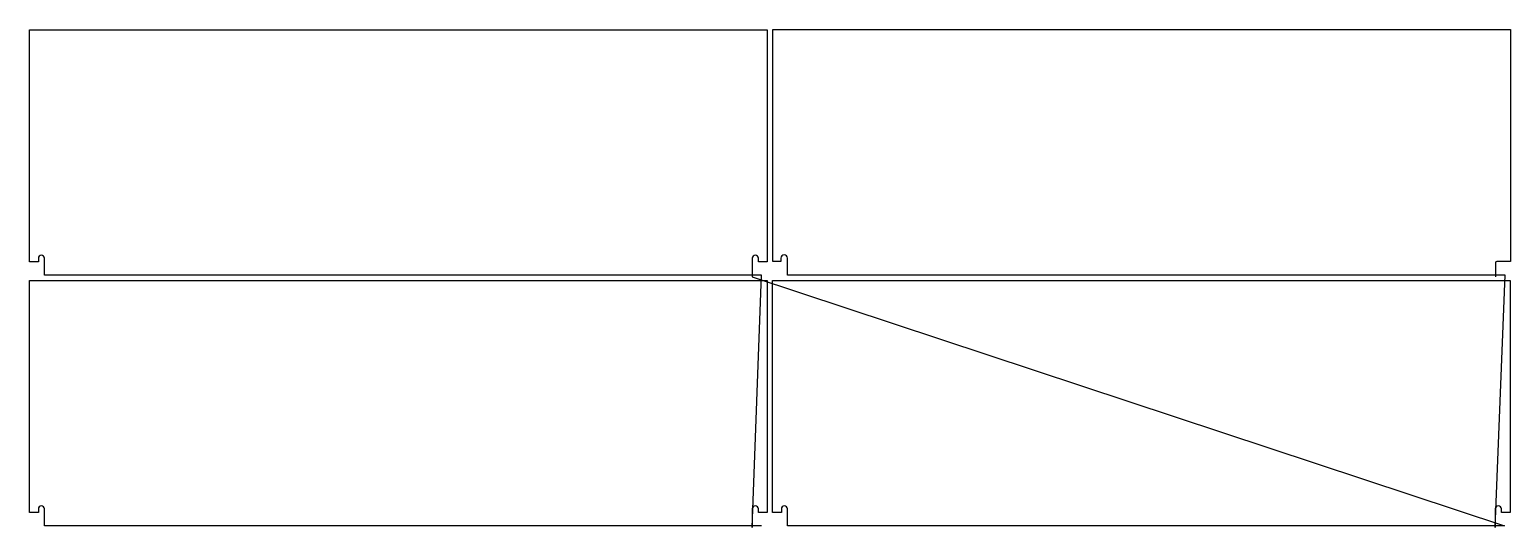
# Model space of a CAD drawing. Header units: metres. Extents: x 10 to 5476, y 4 to 1839.
import ezdxf

# ---------------------------------------------------------------- set-up
doc = ezdxf.new("R2010")
doc.units = ezdxf.units.M

msp = doc.modelspace()

# ---------------------------------------------------------------- linework, layer by layer
at = {"layer": 'TOOL_0'}
for p, q in [((10, 982.763), (10, 1838.013)), ((10, 1838.013), (2732.5, 1838.013)), ((2732.5, 1838.013), (2732.5, 982.763)), ((2752.813, 984.145), (2752.813, 1839.145)), ((2752.813, 1839.145), (5475.813, 1839.145)), ((5475.813, 1839.145), (5475.813, 984.145)), ((42.5, 996.513), (42.5, 982.763)), ((65, 934.013), (65, 996.513)), ((2677.5, 996.513), (2677.5, 934.013)), ((2700, 982.763), (2700, 996.513)), ((2782.813, 984.145), (2752.813, 984.145)), ((2782.813, 996.645), (2782.813, 984.145)), ((2807.813, 934.145), (2807.813, 996.645)), ((5475.813, 984.145), (5425.813, 984.145)), ((42.5, 982.763), (10, 982.763)), ((2677.5, 934.013), (65, 934.013)), ((2677.5, 4.351), (2712.135, 934.013)), ((2712.135, 934.013), (2677.5, 934.013)), ((2677.5, 934.013), (2677.5, 928.363)), ((2732.5, 982.763), (2700, 982.763)), ((5420.813, 934.145), (2807.813, 934.145)), ((5420.011, 4.351), (5456.87, 934.145)), ((5420.813, 979.145), (5420.813, 934.145)), ((5456.87, 934.145), (5420.813, 934.145)), ((5420.813, 934.145), (5420.813, 928.19)), ((10, 58.751), (10, 914.001)), ((10, 914.001), (2732.5, 914.001)), ((2677.5, 928.363), (5454.647, 10.001)), ((2732.5, 914.001), (2732.5, 58.751)), ((2752.511, 58.751), (2752.511, 914.001)), ((2752.511, 914.001), (5475.011, 914.001)), ((5475.011, 914.001), (5475.011, 58.751)), ((42.5, 58.751), (10, 58.751)), ((42.5, 72.501), (42.5, 58.751)), ((65, 10.001), (65, 72.501)), ((2677.5, 72.501), (2677.5, 10.001)), ((2700, 58.751), (2700, 72.501)), ((2732.5, 58.751), (2700, 58.751)), ((2785.011, 58.751), (2752.511, 58.751)), ((2785.011, 72.501), (2785.011, 58.751)), ((2807.511, 10.001), (2807.511, 72.501)), ((5420.011, 72.501), (5420.011, 10.001)), ((5442.511, 58.751), (5442.511, 72.501)), ((5475.011, 58.751), (5442.511, 58.751)), ((2677.5, 10.001), (65, 10.001)), ((2712.135, 10.001), (2677.5, 10.001)), ((2677.5, 10.001), (2677.5, 4.351)), ((5420.011, 10.001), (2807.511, 10.001)), ((5454.647, 10.001), (5420.011, 10.001)), ((5420.011, 10.001), (5420.011, 4.351))]:
    msp.add_line(p, q, dxfattribs=at)
for centre, radius, start in [((53.75, 996.513), 11.25, 0), ((2688.75, 996.513), 11.25, 0), ((2795.313, 996.645), 12.5, 0), ((5425.813, 979.145), 5, 90), ((53.75, 72.501), 11.25, 0), ((2688.75, 72.501), 11.25, 0), ((2796.261, 72.501), 11.25, 0), ((5431.261, 72.501), 11.25, 0)]:
    msp.add_arc(centre, radius, start, 180, dxfattribs=at)

doc.saveas('drawing.dxf')
